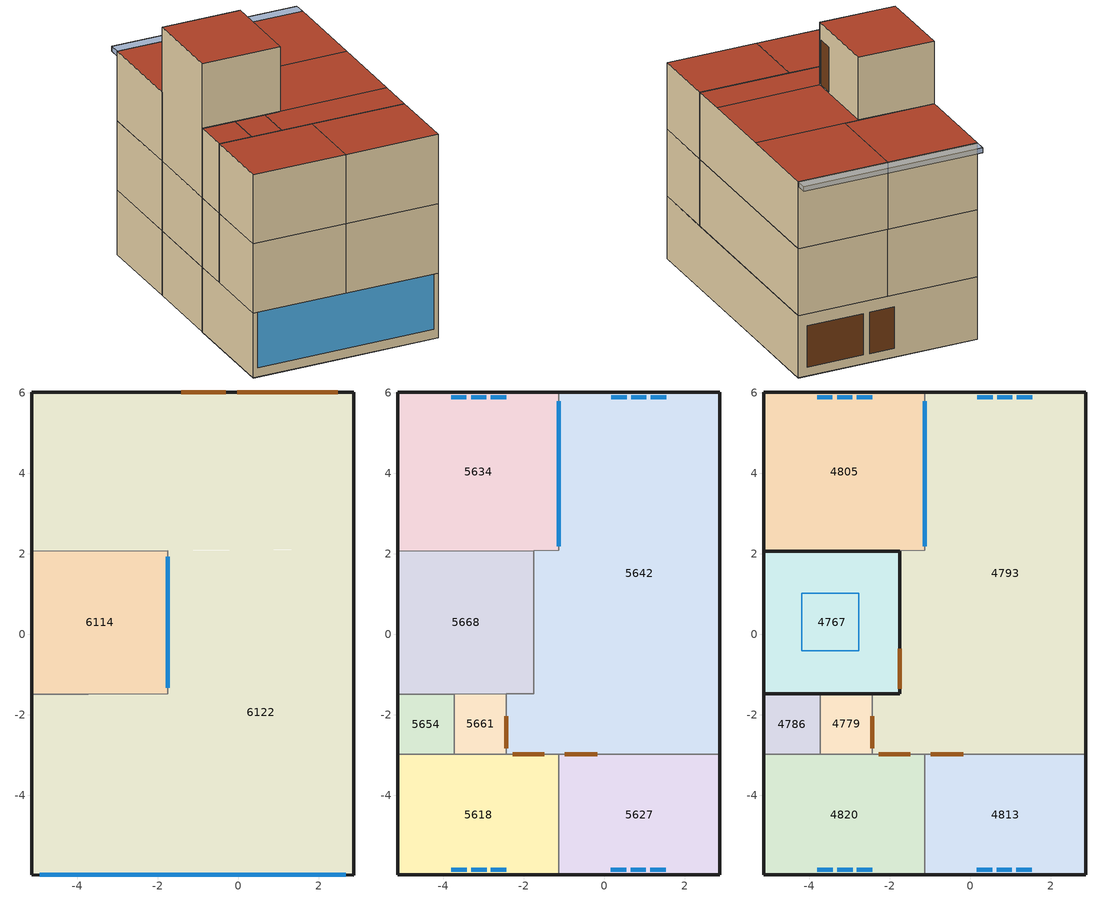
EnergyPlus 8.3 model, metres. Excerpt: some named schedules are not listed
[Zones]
6122
 floor ground (49): -1.75,-5.98 -5.13,-5.98 -5.13,-1.51 -1.75,-1.48 z0; 2.87,-5.98 -1.75,-5.98 -1.75,2.07 2.87,2.1 z0; 2.87,2.1 -5.13,2.05 -5.13,6.02 2.87,6.02 z0
 wall outside (3): 2.87,-5.98 2.87,6.02 / -5.13,6.02 -5.13,2.05 / -5.13,-1.5 -5.13,-5.98 z0:2.8
 wall outside (25): 2.87,6.02 -5.13,6.02 / -5.13,-5.98 2.87,-5.98 z0:2.8
 wall to 6114 (30): -5.13,2.05 -1.75,2.07 -1.75,-1.48 -3.73,-1.5 -5.13,-1.5 z0:2.8
 window inside (1003): -1.75,1.93 -1.75,-1.33 z0.41:2.8
 window (1003): -4.93,-5.98 2.67,-5.98 z0.41:2.8
 door (9): 2.48,6.02 -0.03,6.02 / -0.31,6.02 -1.42,6.02 z0.4:2.25
6114
 floor ground (49): -1.75,-1.48 -3.73,-1.5 -5.13,-1.5 -5.13,2.05 -1.75,2.07 z0
 wall outside (3): -5.13,2.05 -5.13,-1.5 z0:2.8
5668
 floor to 6114 (13): -1.75,-1.48 -3.73,-1.5 -5.13,-1.5 -5.13,2.05 -1.75,2.07 z2.8
 wall outside (3): -5.13,2.05 -5.13,-1.5 z2.8:5.8
 wall to 5634 (12): -1.75,2.07 -5.13,2.05 z2.8:5.8
 wall to 5642 (6): -2.43,-1.48 -1.75,-1.48 -1.75,2.07 z2.8:5.8
 wall to 5654 (46): -5.13,-1.5 -3.73,-1.5 z2.8:5.8
 wall to 5661 (12): -3.73,-1.5 -2.43,-1.48 z2.8:5.8
5661
 floor to 6122 (47): -2.43,-2.98 -3.73,-2.98 -3.73,-1.5 -2.43,-1.48 z2.8
 wall to 5618 (46): -3.73,-2.98 -2.43,-2.98 z2.8:5.8
 wall to 5642 (18): -2.43,-2.98 -2.43,-1.48 z2.8:5.8
 wall to 5654 (20): -3.73,-1.5 -3.73,-2.98 z2.8:5.8
 door inside (8): -2.43,-2.83 -2.43,-2.04 z3.2:5.07
5654
 floor to 6122 (47): -3.73,-2.98 -5.13,-2.98 -5.13,-1.5 -3.73,-1.5 z2.8
 wall outside (23): -5.13,-1.5 -5.13,-2.98 z2.8:5.8
 wall to 5618 (46): -5.13,-2.98 -3.73,-2.98 z2.8:5.8
5642
 floor to 6122 (43): -1.75,-2.98 -2.43,-2.98 -2.43,-1.48 -1.75,-1.48 z2.8; -1.13,-2.98 -1.75,-2.98 -1.75,2.07 -1.13,2.08 z2.8; 2.87,-2.98 -1.13,-2.98 -1.13,6.02 2.87,6.02 z2.8
 wall outside (3): 2.87,-2.98 2.87,6.02 z2.8:5.8
 wall outside (25): 2.87,6.02 -1.13,6.02 z2.8:5.8
 wall to 5618 (30): -2.43,-2.98 -1.13,-2.98 z2.8:5.8
 wall to 5627 (30): -1.13,-2.98 2.87,-2.98 z2.8:5.8
 wall to 5634 (27): -1.13,6.02 -1.13,2.08 z2.8:5.8
 wall to 5634 (33): -1.13,2.08 -1.75,2.07 z2.8:5.8
 window inside (1003): -1.13,5.78 -1.13,2.19 z3.1:5.8
 window (1002): 1.54,5.89 1.16,5.89 / 1.05,5.89 0.67,5.89 / 0.56,5.89 0.17,5.89 z3.84:5.27
 door inside (32): -2.28,-2.98 -1.49,-2.98 z3.09:5.02
 door inside (8): -0.99,-2.98 -0.18,-2.98 z3.09:5.04
5634
 floor to 6122 (43): -1.13,2.08 -5.13,2.05 -5.13,6.02 -1.13,6.02 z2.8
 wall outside (37): -1.13,6.02 -5.13,6.02 z2.8:5.8
 wall outside (23): -5.13,6.02 -5.13,2.05 z2.8:5.8
 window (1004): -3.42,5.89 -3.8,5.89 / -2.93,5.89 -3.31,5.89 / -2.44,5.89 -2.82,5.89 z3.84:5.28
5627
 floor to 6122 (43): 2.87,-5.98 -1.13,-5.98 -1.13,-2.98 2.87,-2.98 z2.8
 wall outside (3): 2.87,-5.98 2.87,-2.98 z2.8:5.8
 wall outside (25): -1.13,-5.98 2.87,-5.98 z2.8:5.8
 wall to 5618 (30): -1.13,-2.98 -1.13,-5.98 z2.8:5.8
 window (1005): 1.15,-5.85 1.53,-5.85 / 0.66,-5.85 1.04,-5.85 / 0.17,-5.85 0.55,-5.85 z3.83:5.26
5618
 floor to 6122 (43): -1.13,-5.98 -5.13,-5.98 -5.13,-2.98 -1.13,-2.98 z2.8
 wall outside (3): -5.13,-2.98 -5.13,-5.98 z2.8:5.8
 wall outside (25): -5.13,-5.98 -1.13,-5.98 z2.8:5.8
 window (1006): -3.8,-5.85 -3.42,-5.85 / -3.31,-5.85 -2.93,-5.85 / -2.82,-5.85 -2.44,-5.85 z3.83:5.26
4767
 floor to 5668 (13): -1.75,-1.48 -3.73,-1.5 -5.13,-1.5 -5.13,2.05 -1.75,2.07 z5.8
 wall outside (3): -5.13,-1.48 -1.75,-1.48 -1.75,2.05 -5.13,2.05 z8.8:11.6; -5.13,-1.48 -5.13,-1.5 z5.8:8.8; -5.13,2.05 -5.13,-1.48 z5.8:11.6
 wall to 4793 (6): -2.43,-1.48 -1.75,-1.48 -1.75,2.07 z5.8:8.8
 wall to 4805 (12): -1.75,2.07 -5.13,2.05 z5.8:8.8
 wall to 4786 (11): -5.13,-1.5 -3.73,-1.5 z5.8:8.8
 wall to 4779 (11): -3.73,-1.5 -2.43,-1.48 z5.8:8.8
 door inside (7): -1.75,-1.36 -1.75,-0.36 z6.05:8.03
 door (9): -1.75,-1.36 -1.75,-0.66 z8.85:10.85
 roof outside (1): -5.13,-1.48 -1.75,-1.48 -1.75,2.05 -5.13,2.05 z11.6; -5.13,2.05 -1.75,2.05 -1.75,2.07 z8.8; -5.13,-1.5 -3.73,-1.5 -1.75,-1.48 -5.13,-1.48 z8.8
 skylight (1001): -4.19,-0.41 -2.77,-0.41 -2.77,1.01 -4.19,1.01 z11.47
4793
 floor to 5642 (35): -1.75,-2.98 -2.43,-2.98 -2.43,-1.48 -1.75,-1.48 z5.8; -1.13,-2.98 -1.75,-2.98 -1.75,2.07 -1.13,2.08 z5.8; 2.87,-2.98 -1.13,-2.98 -1.13,6.02 2.87,6.02 z5.8
 wall outside (25): 2.87,6.02 -1.13,6.02 z5.8:8.8
 wall outside (3): 2.87,-2.98 2.87,6.02 z5.8:8.8
 wall to 4779 (17): -2.43,-1.48 -2.43,-2.98 z5.8:8.8
 wall to 4805 (27): -1.13,6.02 -1.13,2.08 z5.8:8.8
 wall to 4813 (29): -1.13,-2.98 2.87,-2.98 z5.8:8.8
 wall to 4820 (29): -2.43,-2.98 -1.13,-2.98 z5.8:8.8
 wall to 4805 (33): -1.13,2.08 -1.75,2.07 z5.8:8.8
 window (1002): 1.54,5.89 1.16,5.89 / 1.05,5.89 0.67,5.89 / 0.56,5.89 0.17,5.89 z6.83:8.27
 window inside (1003): -1.13,5.79 -1.13,2.19 z6.06:8.56
 door inside (8): -2.43,-2.04 -2.43,-2.83 z6.2:8.07
 door inside (7): -0.99,-2.98 -0.18,-2.98 z6.05:8.04
 door inside (31): -2.28,-2.98 -1.49,-2.98 z6.05:8.02
 roof outside (1): -1.13,2.08 2.87,2.1 2.87,6.02 -1.13,6.02 z8.8; -1.75,-1.48 2.87,-1.42 2.87,2.1 -1.75,2.07 z8.8; -2.43,-2.98 2.87,-2.98 2.87,-1.42 -2.43,-1.48 z8.8
4805
 floor to 5634 (39): -1.13,2.08 -5.13,2.05 -5.13,6.02 -1.13,6.02 z5.8
 wall outside (23): -5.13,6.02 -5.13,2.05 z5.8:8.8
 wall outside (37): -1.13,6.02 -5.13,6.02 z5.8:8.8
 window (1004): -3.42,5.89 -3.8,5.89 / -2.93,5.89 -3.31,5.89 / -2.44,5.89 -2.82,5.89 z6.84:8.28
 roof outside (1): -5.13,2.05 -1.13,2.08 -1.13,6.02 -5.13,6.02 z8.8
4786
 floor to 5654 (21): -3.73,-2.98 -5.13,-2.98 -5.13,-1.5 -3.73,-1.5 z5.8
 wall outside (23): -5.13,-1.5 -5.13,-2.98 z5.8:8.8
 wall to 4779 (20): -3.73,-2.98 -3.73,-1.5 z5.8:8.8
 wall to 4820 (18): -5.13,-2.98 -3.73,-2.98 z5.8:8.8
 roof outside (15): -5.13,-2.98 -3.73,-2.98 -3.73,-1.5 -5.13,-1.5 z8.8
4779
 floor to 5661 (21): -2.43,-2.98 -3.73,-2.98 -3.73,-1.5 -2.43,-1.48 z5.8
 wall to 4820 (18): -3.73,-2.98 -2.43,-2.98 z5.8:8.8
 roof outside (15): -3.73,-2.98 -2.43,-2.98 -2.43,-1.48 -3.73,-1.5 z8.8
4820
 floor to 5618 (41): -1.13,-5.98 -5.13,-5.98 -5.13,-2.98 -1.13,-2.98 z5.8
 wall outside (3): -5.13,-2.98 -5.13,-5.98 z5.8:8.8
 wall outside (25): -5.13,-5.98 -1.13,-5.98 z5.8:8.8
 wall to 4813 (30): -1.13,-5.98 -1.13,-2.98 z5.8:8.8
 window (1006): -3.8,-5.85 -3.42,-5.85 / -3.31,-5.85 -2.93,-5.85 / -2.82,-5.85 -2.44,-5.85 z6.83:8.26
 roof outside (1): -5.13,-5.98 -1.13,-5.98 -1.13,-2.98 -5.13,-2.98 z8.8
4813
 floor to 5627 (41): 2.87,-5.98 -1.13,-5.98 -1.13,-2.98 2.87,-2.98 z5.8
 wall outside (3): 2.87,-5.98 2.87,-2.98 z5.8:8.8
 wall outside (25): -1.13,-5.98 2.87,-5.98 z5.8:8.8
 window (1005): 1.15,-5.85 1.53,-5.85 / 0.66,-5.85 1.04,-5.85 / 0.17,-5.85 0.55,-5.85 z6.83:8.26
 roof outside (1): -1.13,-5.98 2.87,-5.98 2.87,-2.98 -1.13,-2.98 z8.8
shading: -5.13,6.02 2.87,6.02 / 2.87,6.02 2.87,6.52 / 2.87,6.52 -5.13,6.52 / -5.13,6.52 -5.13,6.02 z8.59:8.8; -5.13,6.02 2.87,6.02 2.87,6.52 -5.13,6.52 z8.8; 2.87,6.02 -5.13,6.02 -5.13,6.52 2.87,6.52 z8.59
[Site:Location]
casestudy-thesis: 36.32, 50.01, 3.5, 1365
[Site:GroundTemperature:BuildingSurface]
17.87, 17.61, 17.63, 19.22, 19.59, 19.69, 21.29, 21.59, 21.59, 21.52, 19.88, 19.51
[Site:GroundTemperature:Deep]
14, 14, 14, 14, 14, 14, 14, 14, 14, 14, 14, 14
[Site:GroundTemperature:Shallow]
14, 14, 14, 14, 14, 14, 14, 14, 14, 14, 14, 14
[Site:GroundTemperature:FCfactorMethod]
4.02, 3, 4.81, 7.64, 15.05, 20.77, 24.63, 25.81, 23.81, 19.37, 13.43, 7.92
[Site:GroundReflectance]
0.2, 0.2, 0.2, 0.2, 0.2, 0.2, 0.2, 0.2, 0.2, 0.2, 0.2, 0.2
[Site:GroundReflectance:SnowModifier]
2, 2
[SizingPeriod:DesignDay]
Summer Design Day in casestudy-thesis Jul: 7, 15, SummerDesignDay, 36.7, 15.9, , , WetBulb, 17.2, , , , , 85966.1, 0, 0, No, No, No, , , , , , 0.98
Winter Design Day in casestudy-thesis: 1, 15, WinterDesignDay, -11, 0, , , WetBulb, -11, , , , , 85966.1, 10.3, 0, No, No, No, , , , , , 0
[Building]
Building: 0, Suburbs, .04, .4, FullInteriorAndExterior, 25, 6
[Material:NoMass]
1_RVAL_3; 15_RVAL_3; 21_RVAL_4; 35_RVAL_4; 39_RVAL_4; 41_RVAL_4; 47_RVAL_4: Rough, .05384, 0.9, 0.7, 0.7
1_RVAL_5; 3_RVAL_3; 6_RVAL_2; 6_RVAL_4; 11_RVAL_4; 12_RVAL_2; 25_RVAL_4; 29_RVAL_2; 29_RVAL_4; 30_RVAL_2; 30_RVAL_4; 33_RVAL_2; 35_RVAL_2; 39_RVAL_2; 41_RVAL_2; 46_RVAL_4; 47_RVAL_2: Rough, .0428, 0.9, 0.7, 0.7
[Construction]
1: 1_1_10003, 1_2_5134, 1_RVAL_3, 1_4_5128, 1_RVAL_5, 1_6_66
3: 3_1_5134, 3_2_5128, 3_RVAL_3, 1_6_66
6: 1_6_66, 6_RVAL_2, 3_2_5128, 6_RVAL_4, 1_6_66
7; 8; 31; 32: 7_1_108
9: 9_1_10008
11: 11_1_5169, 3_1_5134, 3_2_5128, 11_RVAL_4, 1_6_66
12: 1_6_66, 12_RVAL_2, 3_2_5128, 3_1_5134, 11_1_5169
13: 13_1_7
15: 1_1_10003, 1_2_5134, 15_RVAL_3, 1_4_5128, 3_1_5134, 11_1_5169
17; 43: 17_1_5, 17_2_103, 17_3_11, 17_4_66
18: 17_4_66, 17_3_11, 17_2_103, 17_1_5
20: 11_1_5169, 3_1_5134, 19_3_5128, 3_1_5134, 11_1_5169
21: 11_1_5169, 3_1_5134, 1_4_5128, 21_RVAL_4, 21_5_5134, 1_1_10003, 3_1_5134, 11_1_5169
23: 3_1_5134, 3_2_5128, 3_1_5134, 11_1_5169
25: 25_1_56, 3_1_5134, 3_2_5128, 25_RVAL_4, 1_6_66
27: 27_1_10005
29: 1_6_66, 29_RVAL_2, 19_3_5128, 29_RVAL_4, 1_6_66
30: 1_6_66, 30_RVAL_2, 19_3_5128, 30_RVAL_4, 1_6_66
33: 1_6_66, 33_RVAL_2, 3_2_5128, 3_1_5134, 11_1_5169
35: 1_6_66, 35_RVAL_2, 1_4_5128, 35_RVAL_4, 3_1_5134, 11_1_5169, 35_7_88
37: 25_1_56, 3_1_5134, 3_2_5128, 3_1_5134, 11_1_5169
39: 1_6_66, 39_RVAL_2, 1_4_5128, 39_RVAL_4, 21_5_5134, 1_1_10003, 3_1_5134, 11_1_5169
41: 1_6_66, 41_RVAL_2, 1_4_5128, 41_RVAL_4, 3_1_5134, 41_6_197
46: 11_1_5169, 3_1_5134, 3_2_5128, 46_RVAL_4, 1_6_66
47: 1_6_66, 47_RVAL_2, 1_4_5128, 47_RVAL_4, 21_5_5134, 1_1_10003, 3_1_5134, 11_1_5169
49: 49_1_37, 49_2_9, 49_3_29, 49_4_34
1001: 3
1002; 1004; 1005; 1006: 2
2002: 2, 20034
1003: 100
2004: 2, 20026
2005; 2006: 2, 20031
[WindowMaterial:Glazing]
2: SpectralAverage, , .003, .837, .075, .075, .898, .081, .081, 0, .84, .84, .9, 1
3: SpectralAverage, , .006, .775, .071, .071, .881, .08, .08, 0, .84, .84, .9, 1
100: SpectralAverage, , .003, .99, .005, .005, .99, .005, .005, .99, .005, .005, 5, 1
[WindowMaterial:Shade]
20026: 0.7, 0.25, 0.7, 0.25, .9, 0, .003, .1, .05, 1, 1, 0, 0, 0
20031: 0.45, 0.15, 0.45, 0.15, .9, 0, .003, .1, .05, 1, 1, 0, 0, 0
20034: 0.05, 0.1, 0.05, 0.1, .9, 0, .003, .1, .05, 1, 1, 0, 0, 0
[Material]
1_1_10003: Rough, .004, .23, 1100, 1000, .9, .7, .7
1_2_5134: Rough, .025, 0.72, 1860, 840, 0.9, 0.6, 0.6
1_4_5128: Rough, .11, 0.85, 1500, 840, 0.9, 0.6, 0.6
1_6_66: Rough, .01, 0.4, 1000, 1000, 0.9, 0.5, 0.5
3_1_5134: Rough, .02, 0.72, 1860, 840, 0.9, 0.6, 0.6
3_2_5128: Rough, .15, 0.85, 1500, 840, 0.9, 0.6, 0.6
7_1_108: Rough, .035, 0.19, 700, 2390, 0.9, 0.5, 0.5
9_1_10008: Rough, .2, 72, 7900, 530, .9, .6, .6
11_1_5169: Rough, .02, 0.8, 1700, 850, 0.9, 0.6, 0.6
13_1_7: Rough, .1, 1.4, 2100, 840, 0.9, 0.6, 0.6
17_1_5: Rough, .1, 0.84, 1700, 800, 0.9, 0.7, 0.7
17_2_103: Rough, .0792, 0.034, 35, 1400, 0.9, 0.6, 0.6
17_3_11: Rough, .1, 0.51, 1400, 1000, 0.9, 0.6, 0.6
17_4_66: Rough, .013, 0.4, 1000, 1000, 0.9, 0.5, 0.5
19_3_5128: Rough, .1, 0.85, 1500, 840, 0.9, 0.6, 0.6
21_5_5134: Rough, .01, 0.72, 1860, 840, 0.9, 0.6, 0.6
25_1_56: Rough, .02, 2.77, 2600, 802, 0.9, 0.58, 0.58
27_1_10005: Rough, .01, .0271, 1.3, 1005, .9, .7, .7
35_7_88: Rough, .002, 0.06, 186.3, 1360, 0.9, 0.6, 0.6
41_6_197: Rough, .002, 0.06, 200, 1300, 0.9, 0.6, 0.6
49_1_37: Rough, .1, 0.04, 10, 1400, 0.9, 0.6, 0.6
49_2_9: Rough, .1, 1.13, 2000, 1000, 0.9, 0.6, 0.6
49_3_29: Rough, .07, 0.41, 1200, 840, 0.9, 0.73, 0.73
49_4_34: Rough, .03, 0.14, 650, 1200, 0.9, 0.78, 0.78
[WindowProperty:ShadingControl]
1002: InteriorShade, 2002, AlwaysOn, , , No, No, , FixedSlatAngle, , 0
1004: InteriorShade, 2004, OnIfScheduleAllows, window-kitchen, , Yes, No, , FixedSlatAngle, , 0
1005: InteriorShade, 2005, OnIfScheduleAllows, window-kitchen, , Yes, No, , FixedSlatAngle, , 0
1006: InteriorShade, 2006, AlwaysOn, , , No, No, , FixedSlatAngle, , 0
[WindowProperty:FrameAndDivider]
1: 0.04, 0, 0, 9.5, 1, 0.5, 0.5, 0.9, , 0.02, 1, 1, 0, 0, 9.5, 1, 0.5, 0.5, 0.9, 0.5, 0, 0.5, 0, 0.5
[Zone]
4767: 0, 0, 0, 0, 1, 1, , 69.4365, 12.0135, TARP
4779; 5661: 0, 0, 0, 0, 1, 1, , 5.8273, 1.9424, TARP
4786; 5654: 0, 0, 0, 0, 1, 1, , 6.251, 2.0837, TARP
4793; 5642: 0, 0, 0, 0, 1, 1, , 120.4818, 40.1606, TARP
4805; 5634: 0, 0, 0, 0, 1, 1, , 47.3994, 15.7998, TARP
4813; 4820; 5618; 5627: 0, 0, 0, 0, 1, 1, , 36, 12, TARP
5668: 0, 0, 0, 0, 1, 1, , 36.0405, 12.0135, TARP
6114: 0, 0, 0, 0, 1, 1, , 33.6337, 12.012, TARP
6122: 0, 0, 0, 0, 1, 1, , 235.1663, 83.988, TARP
[PEOPLE]
People 4767: 4767, Off 24/7, People, 0, , , .3, AutoCalculate, Activity Schedule 4767, 3.82e-08, No, ZoneAveraged, , Work efficiency, ClothingInsulationSchedule, , Clothing Schedule 4767, AirVelocitySchedule
People 4779: 4779, Off 24/7, People, 0, , , .3, AutoCalculate, Activity Schedule 4779, 3.82e-08, No, ZoneAveraged, , Work efficiency, ClothingInsulationSchedule, , Clothing Schedule 4779, AirVelocitySchedule
People 4786: 4786, Off 24/7, People, 0, , , .3, AutoCalculate, Activity Schedule 4786, 3.82e-08, No, ZoneAveraged, , Work efficiency, ClothingInsulationSchedule, , Clothing Schedule 4786, AirVelocitySchedule
People 4793: 4793, livingroom, People, 7.99196, , , .3, AutoCalculate, Activity Schedule 4793, 3.82e-08, No, ZoneAveraged, , Work efficiency, ClothingInsulationSchedule, , Clothing Schedule 4793, AirVelocitySchedule
People 4805: 4805, kitchen, People, 3.99988, , , .3, AutoCalculate, Activity Schedule 4805, 3.82e-08, No, ZoneAveraged, , Work efficiency, ClothingInsulationSchedule, , Clothing Schedule 4805, AirVelocitySchedule
People 4813: 4813, bedroom, People, 3.996, , , .3, AutoCalculate, Activity Schedule 4813, 3.82e-08, No, ZoneAveraged, , Work efficiency, ClothingInsulationSchedule, , Clothing Schedule 4813, AirVelocitySchedule
People 4820: 4820, bedroom, People, 3.996, , , .3, AutoCalculate, Activity Schedule 4820, 3.82e-08, No, ZoneAveraged, , Work efficiency, ClothingInsulationSchedule, , Clothing Schedule 4820, AirVelocitySchedule
People 5618: 5618, bedroom, People, 3.996, , , .3, AutoCalculate, Activity Schedule 5618, 3.82e-08, No, ZoneAveraged, , Work efficiency, ClothingInsulationSchedule, , Clothing Schedule 5618, AirVelocitySchedule
People 5627: 5627, bedroom, People, 3.996, , , .3, AutoCalculate, Activity Schedule 5627, 3.82e-08, No, ZoneAveraged, , Work efficiency, ClothingInsulationSchedule, , Clothing Schedule 5627, AirVelocitySchedule
People 5634: 5634, kitchen, People, 3.99988, , , .3, AutoCalculate, Activity Schedule 5634, 3.82e-08, No, ZoneAveraged, , Work efficiency, ClothingInsulationSchedule, , Clothing Schedule 5634, AirVelocitySchedule
People 5642: 5642, livingroom, People, 7.99196, , , .3, AutoCalculate, Activity Schedule 5642, 3.82e-08, No, ZoneAveraged, , Work efficiency, ClothingInsulationSchedule, , Clothing Schedule 5642, AirVelocitySchedule
People 5654: 5654, Off 24/7, People, 0, , , .3, AutoCalculate, Activity Schedule 5654, 3.82e-08, No, ZoneAveraged, , Work efficiency, ClothingInsulationSchedule, , Clothing Schedule 5654, AirVelocitySchedule
People 5661: 5661, Off 24/7, People, 0, , , .3, AutoCalculate, Activity Schedule 5661, 3.82e-08, No, ZoneAveraged, , Work efficiency, ClothingInsulationSchedule, , Clothing Schedule 5661, AirVelocitySchedule
People 5668: 5668, Off 24/7, People, 0, , , .3, AutoCalculate, Activity Schedule 5668, 3.82e-08, No, ZoneAveraged, , Work efficiency, ClothingInsulationSchedule, , Clothing Schedule 5668, AirVelocitySchedule
People 6114: 6114, bathroom, People, 5.77417, , , .3, AutoCalculate, Activity Schedule 6114, 3.82e-08, No, ZoneAveraged, , Work efficiency, ClothingInsulationSchedule, , Clothing Schedule 6114, AirVelocitySchedule
People 6122: 6122, bathroom, People, 40.373, , , .3, AutoCalculate, Activity Schedule 6122, 3.82e-08, No, ZoneAveraged, , Work efficiency, ClothingInsulationSchedule, , Clothing Schedule 6122, AirVelocitySchedule
[ZoneInfiltration:DesignFlowRate]
4767 Infiltration: 4767, On 24/7, Flow/zone, .005786, , , , 1, 0, 0, 0
4779 Infiltration: 4779, On 24/7, Flow/zone, .000486, , , , 1, 0, 0, 0
4786 Infiltration: 4786, On 24/7, Flow/zone, .000347, , , , 1, 0, 0, 0
4793 Infiltration: 4793, On 24/7, Flow/zone, .01004, , , , 1, 0, 0, 0
4805 Infiltration: 4805, On 24/7, Flow/zone, .00395, , , , 1, 0, 0, 0
4813 Infiltration: 4813, On 24/7, Flow/zone, .002, , , , 1, 0, 0, 0
4820 Infiltration: 4820, On 24/7, Flow/zone, .003, , , , 1, 0, 0, 0
5618 Infiltration: 5618, On 24/7, Flow/zone, .003, , , , 1, 0, 0, 0
5627 Infiltration: 5627, On 24/7, Flow/zone, .003, , , , 1, 0, 0, 0
5634 Infiltration: 5634, On 24/7, Flow/zone, .00395, , , , 1, 0, 0, 0
5642 Infiltration: 5642, On 24/7, Flow/zone, .01004, , , , 1, 0, 0, 0
5654 Infiltration: 5654, On 24/7, Flow/zone, .000347, , , , 1, 0, 0, 0
5661 Infiltration: 5661, On 24/7, Flow/zone, .000486, , , , 1, 0, 0, 0
5668 Infiltration: 5668, On 24/7, Flow/zone, .003003, , , , 1, 0, 0, 0
6114 Infiltration: 6114, On 24/7, Flow/zone, .001869, , , , 1, 0, 0, 0
6122 Infiltration: 6122, On 24/7, Flow/zone, .013065, , , , 1, 0, 0, 0
[Lights]
4779 General lighting: 4779, lighting- toilet, LightingLevel, 60.0726, , , 0, .72, .18, 1, ELECTRIC EQUIPMENT#4779#GeneralLights
4786 General lighting: 4786, Copy of bathroom, LightingLevel, 60.1068, , , 0, .72, .18, 1, ELECTRIC EQUIPMENT#4786#GeneralLights
4793 General lighting: 4793, lighting-kitchen, LightingLevel, 143.9998, , , 0, .37, .18, 1, ELECTRIC EQUIPMENT#4793#GeneralLights
4805 General lighting: 4805, lighting-kitchen1, LightingLevel, 59.9982, , , 0, .42, .18, 1, ELECTRIC EQUIPMENT#4805#GeneralLights
4813 General lighting: 4813, lighting-bedroom, LightingLevel, 39.9996, , , 0, .42, .18, 1, ELECTRIC EQUIPMENT#4813#GeneralLights
4820 General lighting: 4820, lighting-bedroom, LightingLevel, 55, , , 0, .42, .18, 1, ELECTRIC EQUIPMENT#4820#GeneralLights
5618 General lighting: 5618, lighting-bedroom, LightingLevel, 55, , , 0, .42, .18, 1, ELECTRIC EQUIPMENT#5618#GeneralLights
5627 General lighting: 5627, lighting-bedroom, LightingLevel, 39.9996, , , 0, .42, .18, 1, ELECTRIC EQUIPMENT#5627#GeneralLights
5634 General lighting: 5634, lighting-kitchen1, LightingLevel, 59.9982, , , 0, .42, .18, 1, ELECTRIC EQUIPMENT#5634#GeneralLights
5642 General lighting: 5642, lighting-kitchen, LightingLevel, 143.9998, , , 0, .37, .18, 1, ELECTRIC EQUIPMENT#5642#GeneralLights
5654 General lighting: 5654, Copy of bathroom, LightingLevel, 60.1068, , , 0, .72, .18, 1, ELECTRIC EQUIPMENT#5654#GeneralLights
5661 General lighting: 5661, lighting- toilet, LightingLevel, 60.0726, , , 0, .72, .18, 1, ELECTRIC EQUIPMENT#5661#GeneralLights
6114 General lighting: 6114, Copy of bathroom, LightingLevel, 346.5006, , , 0, .72, .18, 1, ELECTRIC EQUIPMENT#6114#GeneralLights
6122 General lighting: 6122, Copy of bathroom, LightingLevel, 2422.73, , , 0, .72, .18, 1, ELECTRIC EQUIPMENT#6122#GeneralLights
[ElectricEquipment]
4793 Computing gain 1: 4793, jaroo, EquipmentLevel, 959.8383, , , 0, .2, 0, ELECTRIC EQUIPMENT#4793#05
4793 Equipment 2: 4793, television, EquipmentLevel, 224.9797, , , 0, .2, 0, ELECTRIC EQUIPMENT#4793#05
4805 Computing gain 1: 4805, yakhchal, EquipmentLevel, 159.894, , , 0, .2, 0, ELECTRIC EQUIPMENT#4805#05
4805 Equipment 3: 4805, washingmechin, EquipmentLevel, 289.9263, , , 0, .2, 0, ELECTRIC EQUIPMENT#4805#05
4813 Computing gain 1: 4813, jaroo, EquipmentLevel, 960, , , 0, .2, 0, ELECTRIC EQUIPMENT#4813#05
4820 Computing gain 1: 4820, jaroo, EquipmentLevel, 960, , , 0, .2, 0, ELECTRIC EQUIPMENT#4820#05
4820 Equipment 2: 4820, otu/seshoar, EquipmentLevel, 2300, , , 0, .2, 0, ELECTRIC EQUIPMENT#4820#05
5618 Computing gain 1: 5618, jaroo, EquipmentLevel, 960, , , 0, .2, 0, ELECTRIC EQUIPMENT#5618#05
5618 Equipment 2: 5618, otu/seshoar, EquipmentLevel, 2300, , , 0, .2, 0, ELECTRIC EQUIPMENT#5618#05
5627 Computing gain 1: 5627, jaroo, EquipmentLevel, 960, , , 0, .2, 0, ELECTRIC EQUIPMENT#5627#05
5634 Computing gain 1: 5634, yakhchal, EquipmentLevel, 159.894, , , 0, .2, 0, ELECTRIC EQUIPMENT#5634#05
5634 Equipment 3: 5634, washingmechin, EquipmentLevel, 289.9263, , , 0, .2, 0, ELECTRIC EQUIPMENT#5634#05
5642 Computing gain 1: 5642, jaroo, EquipmentLevel, 959.8383, , , 0, .2, 0, ELECTRIC EQUIPMENT#5642#05
5642 Equipment 2: 5642, television, EquipmentLevel, 224.9797, , , 0, .2, 0, ELECTRIC EQUIPMENT#5642#05
[ZoneVentilation:DesignFlowRate]
4793 Nat Vent: 4793, vent-living, Flow/zone, .239759, , , , NATURAL, 0, 1, 1, 0, 0, 0, 22, , 36, , -100, , 14, , 28, , 40
4805 Nat Vent: 4805, Copy of Copy of window-kitchen, Flow/zone, .119996, , , , NATURAL, 0, 1, 1, 0, 0, 0, 22, , 36, , -100, , 14, , 28, , 40
4813 Nat Vent: 4813, vent-bedroom, Flow/zone, .11988, , , , NATURAL, 0, 1, 1, 0, 0, 0, 22, , 36, , -100, , 14, , 28, , 40
4820 Nat Vent: 4820, vent-bedroom, Flow/zone, .11988, , , , NATURAL, 0, 1, 1, 0, 0, 0, 22, , 36, , -100, , 14, , 28, , 40
5618 Nat Vent: 5618, vent-bedroom, Flow/zone, .11988, , , , NATURAL, 0, 1, 1, 0, 0, 0, 22, , 36, , -100, , 14, , 28, , 40
5627 Nat Vent: 5627, vent-bedroom, Flow/zone, .11988, , , , NATURAL, 0, 1, 1, 0, 0, 0, 22, , 36, , -100, , 14, , 28, , 40
5634 Nat Vent: 5634, Copy of Copy of window-kitchen, Flow/zone, .119996, , , , NATURAL, 0, 1, 1, 0, 0, 0, 22, , 36, , -100, , 14, , 28, , 40
5642 Nat Vent: 5642, vent-living, Flow/zone, .239759, , , , NATURAL, 0, 1, 1, 0, 0, 0, 22, , 36, , -100, , 14, , 28, , 40
[GasEquipment]
4805 Miscellaneous gain 2: 4805, oven, EquipmentLevel, 1399.86, , , 0, .2, 0, 0, GAS EQUIPMENT#4805#04
5634 Miscellaneous gain 2: 5634, oven, EquipmentLevel, 1399.86, , , 0, .2, 0, 0, GAS EQUIPMENT#5634#04
[WaterUse:Equipment]
DHW 4805: DHW 4805, 1.05332e-05, dhw, DHW Supply Temperature 4805, DHW Supply Temperature 4805, DHW Mains Temperature 4805, 4805
DHW 5634: DHW 5634, 1.05332e-05, dhw, DHW Supply Temperature 5634, DHW Supply Temperature 5634, DHW Mains Temperature 5634, 5634
[Sizing:Zone]
4793: SupplyAirTemperature, 12, 0, SupplyAirTemperature, 35, 0, 0.0077, 0.0156, 4793, 1.25, 1.15, DesignDay, , , , 0, DesignDay, , , , , 4793
4813: SupplyAirTemperature, 12, 0, SupplyAirTemperature, 35, 0, 0.0077, 0.0156, 4813, 1.25, 1.15, DesignDay, , , , 0, DesignDay, , , , , 4813
4820: SupplyAirTemperature, 12, 0, SupplyAirTemperature, 35, 0, 0.0077, 0.0156, 4820, 1.25, 1.15, DesignDay, , , , 0, DesignDay, , , , , 4820
5618: SupplyAirTemperature, 12, 0, SupplyAirTemperature, 35, 0, 0.0077, 0.0156, 5618, 1.25, 1.15, DesignDay, , , , 0, DesignDay, , , , , 5618
5627: SupplyAirTemperature, 12, 0, SupplyAirTemperature, 35, 0, 0.0077, .0156, 5627, 1.25, 1.15, DesignDay, , , , 0, DesignDay, , , , , 5627
5642: SupplyAirTemperature, 12, 0, SupplyAirTemperature, 35, 0, 0.0077, 0.0156, 5642, 1.25, 1.15, DesignDay, , , , 0, DesignDay, , , , , 5642
[DesignSpecification:ZoneAirDistribution]
4793; 4813; 4820; 5618; 5627; 5642: 1, 1
[DesignSpecification:OutdoorAir]
4793; 4813; 4820; 5618; 5627; 5642: Flow/Zone, , , , , On
[ZoneControl:Thermostat]
4793 Thermostat: 4793, Zone Control Type Sched, ThermostatSetpoint:DualSetpoint, Dual Setpoint - Zone 4793
4813 Thermostat: 4813, Zone Control Type Sched, ThermostatSetpoint:DualSetpoint, Dual Setpoint - Zone 4813
4820 Thermostat: 4820, Zone Control Type Sched, ThermostatSetpoint:DualSetpoint, Dual Setpoint - Zone 4820
5618 Thermostat: 5618, Zone Control Type Sched, ThermostatSetpoint:DualSetpoint, Dual Setpoint - Zone 5618
5627 Thermostat: 5627, Zone Control Type Sched, ThermostatSetpoint:DualSetpoint, Dual Setpoint - Zone 5627
5642 Thermostat: 5642, Zone Control Type Sched, ThermostatSetpoint:DualSetpoint, Dual Setpoint - Zone 5642
[ThermostatSetpoint:DualSetpoint]
Dual Setpoint - Zone 4793: 4793 Heating SP Sch, 4793 Cooling SP Sch
Dual Setpoint - Zone 4813: 4813 Heating SP Sch, 4813 Cooling SP Sch
Dual Setpoint - Zone 4820: 4820 Heating SP Sch, 4820 Cooling SP Sch
Dual Setpoint - Zone 5618: 5618 Heating SP Sch, 5618 Cooling SP Sch
Dual Setpoint - Zone 5627: 5627 Heating SP Sch, 5627 Cooling SP Sch
Dual Setpoint - Zone 5642: 5642 Heating SP Sch, 5642 Cooling SP Sch
[Zone equipment]
4793: 4793 Ideal Loads Air
4813: 4813 Ideal Loads Air
4820: 4820 Ideal Loads Air
5618: 5618 Ideal Loads Air
5627: 5627 Ideal Loads Air
5642: 5642 Ideal Loads Air
[Schedule:Compact]
On; On 24/7: Any Number, Through: 12/31, For: AllDays, Until: 24:00, 1
Work efficiency; Off 24/7: Any Number, Through: 12/31, For: AllDays, Until: 24:00, 0
AirVelocitySchedule: Any Number, Through: 12/31, For: AllDays, Until: 24:00, .137
Activity Schedule 4767; Activity Schedule 4779; Activity Schedule 4786; Activity Schedule 5654; Activity Schedule 5661; Activity Schedule 5668: Any Number, Through: 12/31, For: AllDays, Until: 24:00, 117
Clothing Schedule 4767; Clothing Schedule 4779; Clothing Schedule 4793; Clothing Schedule 4805; Clothing Schedule 4813; Clothing Schedule 4820; Clothing Schedule 5618; Clothing Schedule 5627; Clothing Schedule 5634; Clothing Schedule 5661; Clothing Schedule 5668: Any Number, Through: 3/1, For: AllDays, Until: 24:00, .94, Through: 11/30, For: AllDays, Until: 24:00, .47, Through: 12/31, For: AllDays, Until: 24:00, .94
Clothing Schedule 4786; Clothing Schedule 5654; Clothing Schedule 6114; Clothing Schedule 6122: Any Number, Through: 3/1, For: AllDays, Until: 24:00, 0, Through: 11/30, For: AllDays, Until: 24:00, 0, Through: 12/31, For: AllDays, Until: 24:00, 0
Activity Schedule 4793; Activity Schedule 5642: Any Number, Through: 12/31, For: AllDays, Until: 24:00, 111.825
Activity Schedule 4805; Activity Schedule 5634: Any Number, Through: 12/31, For: AllDays, Until: 24:00, 151.7625
DHW Supply Temperature 4805; DHW Supply Temperature 5634: Temperature, Through: 12/31, For: AllDays, Until: 24:00, 65
DHW Mains Temperature 4805; DHW Mains Temperature 5634: Temperature, Through: 12/31, For: AllDays, Until: 24:00, 20
Activity Schedule 4813; Activity Schedule 4820; Activity Schedule 5618; Activity Schedule 5627: Any Number, Through: 12/31, For: AllDays, Until: 24:00, 92.3
Clothing Schedule 5642: Any Number, Through: 3/1, For: AllDays, Until: 24:00, 1, Through: 11/30, For: AllDays, Until: 24:00, .47, Through: 12/31, For: AllDays, Until: 24:00, 1
Activity Schedule 6114; Activity Schedule 6122: Any Number, Through: 12/31, For: AllDays, Until: 24:00, 113.05
[Schedule:Week:Daily]
Summer Control Type Week Sch: Summer Control Type Day Sch, Summer Control Type Day Sch, Summer Control Type Day Sch, Summer Control Type Day Sch, Summer Control Type Day Sch, Summer Control Type Day Sch, Summer Control Type Day Sch, Summer Control Type Day Sch, Summer Control Type Day Sch, Summer Control Type Day Sch, Summer Control Type Day Sch, Summer Control Type Day Sch
Winter Control Type Week Sch: Winter Control Type Day Sch, Winter Control Type Day Sch, Winter Control Type Day Sch, Winter Control Type Day Sch, Winter Control Type Day Sch, Winter Control Type Day Sch, Winter Control Type Day Sch, Winter Control Type Day Sch, Winter Control Type Day Sch, Winter Control Type Day Sch, Winter Control Type Day Sch, Winter Control Type Day Sch
bathroom_Jan; bathroom_Feb; bathroom_Mar; bathroom_Apr; bathroom_May; bathroom_Jun; bathroom_Jul; bathroom_Aug; bathroom_Sep; bathroom_Oct; bathroom_Nov; bathroom_Dec; Copy of bathroom_Jan; Copy of bathroom_Feb; Copy of bathroom_Mar; Copy of bathroom_Apr; Copy of bathroom_May; Copy of bathroom_Jun; Copy of bathroom_Jul; Copy of bathroom_Aug; Copy of bathroom_Sep; Copy of bathroom_Oct; Copy of bathroom_Nov; Copy of bathroom_Dec: 10000, 11, 10000, 11, 10000, 10001, 11, 10000, 11, 11, 11, 11
bedroom_Jan; bedroom_Feb; bedroom_Mar; bedroom_Apr; bedroom_May; bedroom_Jun; bedroom_Jul; bedroom_Aug; bedroom_Sep; bedroom_Oct; bedroom_Nov; bedroom_Dec: 10002, 10002, 10002, 10002, 10002, 10003, 10002, 10002, 10002, 11, 10002, 10002
kitchen_Jan; kitchen_Feb; kitchen_Mar; kitchen_Apr; kitchen_May; kitchen_Jun; kitchen_Jul; kitchen_Aug; kitchen_Sep; kitchen_Oct; kitchen_Nov; kitchen_Dec: 10004, 10004, 10004, 10004, 10004, 10004, 10004, 10004, 10004, 11, 10004, 10004
livingroom_Jan; livingroom_Feb; livingroom_Mar; livingroom_Apr; livingroom_May; livingroom_Jun; livingroom_Jul; livingroom_Aug; livingroom_Sep; livingroom_Oct; livingroom_Nov; livingroom_Dec: 10005, 10005, 10005, 10005, 10005, 10006, 10005, 10005, 10005, 11, 10005, 10005
jaroo_Jan; jaroo_Feb; jaroo_Mar; jaroo_Apr; jaroo_May; jaroo_Jun; jaroo_Jul; jaroo_Aug; jaroo_Sep; jaroo_Oct; jaroo_Nov; jaroo_Dec: 11, 10009, 11, 11, 10009, 11, 11, 11, 11, 11, 11, 11
otu/seshoar_Jan; otu/seshoar_Feb; otu/seshoar_Mar; otu/seshoar_Apr; otu/seshoar_May; otu/seshoar_Jun; otu/seshoar_Jul; otu/seshoar_Aug; otu/seshoar_Sep; otu/seshoar_Oct; otu/seshoar_Nov; otu/seshoar_Dec: 11, 10010, 11, 11, 10010, 10010, 11, 11, 11, 11, 11, 11
washingmechin_Jan; washingmechin_Feb; washingmechin_Mar; washingmechin_Apr; washingmechin_May; washingmechin_Jun; washingmechin_Jul; washingmechin_Aug; washingmechin_Sep; washingmechin_Oct; washingmechin_Nov; washingmechin_Dec: 10011, 11, 11, 10011, 11, 10011, 11, 10011, 10011, 11, 10011, 10011
yakhchal_Jan; yakhchal_Feb; yakhchal_Mar; yakhchal_Oct; yakhchal_Nov; yakhchal_Dec: 10028, 10028, 10028, 10028, 10028, 10028, 10028, 10028, 10028, 11, 10028, 10028
yakhchal_Apr; yakhchal_May; yakhchal_Jun; yakhchal_Jul; yakhchal_Aug; yakhchal_Sep; window-kitchen_Jan; window-kitchen_Feb; window-kitchen_Nov; window-kitchen_Dec; vent-living_May; vent-living_Jun; vent-living_Jul; vent-living_Aug; Copy of Copy of window-kitchen_May; Copy of Copy of window-kitchen_Jun; Copy of Copy of window-kitchen_Jul; Copy of Copy of window-kitchen_Aug: 12, 12, 12, 12, 12, 12, 12, 12, 12, 11, 12, 12
television_Jan; television_Feb; television_Mar; television_Apr; television_May; television_Jun; television_Jul; television_Aug; television_Sep; television_Oct; television_Nov; television_Dec: 10013, 10013, 10013, 10013, 10013, 10014, 10013, 10013, 10013, 11, 10013, 10013
window-kitchen_Mar; window-kitchen_Apr; window-kitchen_May; window-kitchen_Jun; window-kitchen_Jul; window-kitchen_Aug; window-kitchen_Sep; window-kitchen_Oct: 10015, 10015, 10015, 10015, 10015, 10015, 10015, 10015, 10015, 11, 10015, 10015
lighting-kitchen_Jan; lighting-kitchen_Feb; lighting-kitchen_Mar; lighting-kitchen_Apr; lighting-kitchen_May; lighting-kitchen_Jun; lighting-kitchen_Jul; lighting-kitchen_Aug; lighting-kitchen_Sep; lighting-kitchen_Oct; lighting-kitchen_Nov; lighting-kitchen_Dec: 10016, 10016, 10016, 10016, 10016, 10016, 10016, 10016, 10016, 11, 10016, 10016
lighting-bedroom_Jan; lighting-bedroom_Feb; lighting-bedroom_Mar; lighting-bedroom_Apr; lighting-bedroom_May; lighting-bedroom_Jun; lighting-bedroom_Jul; lighting-bedroom_Aug; lighting-bedroom_Sep; lighting-bedroom_Oct; lighting-bedroom_Nov; lighting-bedroom_Dec: 10017, 10017, 10017, 10017, 10017, 10017, 10017, 10017, 10017, 11, 10017, 10017
lighting-kitchen1_Jan; lighting-kitchen1_Feb; lighting-kitchen1_Mar; lighting-kitchen1_Apr; lighting-kitchen1_May; lighting-kitchen1_Jun; lighting-kitchen1_Jul; lighting-kitchen1_Aug; lighting-kitchen1_Sep; lighting-kitchen1_Oct; lighting-kitchen1_Nov; lighting-kitchen1_Dec: 10018, 10018, 10018, 10018, 10018, 10018, 10018, 10018, 10018, 11, 10018, 10018
lighting- toilet_Jan; lighting- toilet_Feb; lighting- toilet_Mar; lighting- toilet_Apr; lighting- toilet_May; lighting- toilet_Jun; lighting- toilet_Jul; lighting- toilet_Aug; lighting- toilet_Sep; lighting- toilet_Oct; lighting- toilet_Nov; lighting- toilet_Dec: 10020, 10020, 10020, 10020, 10020, 10008, 10020, 10020, 10020, 11, 10020, 10020
dhw_Jan; dhw_Feb; dhw_Mar; dhw_Apr; dhw_May; dhw_Jun; dhw_Jul; dhw_Aug; dhw_Sep; dhw_Oct; dhw_Nov; dhw_Dec: 10021, 10021, 10021, 10021, 10021, 10022, 10021, 10021, 10021, 12, 10021, 10021
oven_Jan; oven_Feb; oven_Mar; oven_Apr; oven_May; oven_Jun; oven_Jul; oven_Aug; oven_Sep; oven_Oct; oven_Nov; oven_Dec: 10027, 10027, 10027, 10027, 10027, 10027, 10027, 10027, 10027, 11, 10027, 10027
vent-bedroom_Jan; vent-bedroom_Feb; vent-living_Jan; vent-living_Feb; vent-living_Mar; vent-living_Nov; vent-living_Dec; Copy of Copy of window-kitchen_Jan; Copy of Copy of window-kitchen_Feb: 11, 11, 11, 11, 11, 11, 11, 11, 11, 11, 11, 11
vent-bedroom_Mar; vent-bedroom_Apr; vent-bedroom_May; vent-bedroom_Jun; vent-bedroom_Jul; vent-bedroom_Aug; vent-bedroom_Sep; vent-bedroom_Oct; vent-bedroom_Nov; vent-bedroom_Dec: 10033, 10033, 10033, 10033, 10033, 10033, 10033, 10033, 10033, 11, 10033, 10033
vent-living_Apr; vent-living_Sep; vent-living_Oct: 10031, 10031, 10031, 10031, 10031, 10031, 10031, 10031, 10031, 11, 10031, 10031
Copy of Copy of window-kitchen_Mar; Copy of Copy of window-kitchen_Apr; Copy of Copy of window-kitchen_Sep; Copy of Copy of window-kitchen_Oct; Copy of Copy of window-kitchen_Nov; Copy of Copy of window-kitchen_Dec: 10035, 10035, 10035, 10035, 10035, 10035, 10035, 10035, 10035, 11, 10035, 10035
[Schedule:Year]
bathroom: Any number, bathroom_Jan, 1, 1, 1, 31, bathroom_Feb, 2, 1, 2, 28, bathroom_Mar, 3, 1, 3, 31, bathroom_Apr, 4, 1, 4, 30, bathroom_May, 5, 1, 5, 31, bathroom_Jun, 6, 1, 6, 30, bathroom_Jul, 7, 1, 7, 31, bathroom_Aug, 8, 1, 8, 31, bathroom_Sep, 9, 1, 9, 30, bathroom_Oct, 10, 1, 10, 31, bathroom_Nov, 11, 1, 11, 30, bathroom_Dec, 12, 1, 12, 31
bedroom: Any number, bedroom_Jan, 1, 1, 1, 31, bedroom_Feb, 2, 1, 2, 28, bedroom_Mar, 3, 1, 3, 31, bedroom_Apr, 4, 1, 4, 30, bedroom_May, 5, 1, 5, 31, bedroom_Jun, 6, 1, 6, 30, bedroom_Jul, 7, 1, 7, 31, bedroom_Aug, 8, 1, 8, 31, bedroom_Sep, 9, 1, 9, 30, bedroom_Oct, 10, 1, 10, 31, bedroom_Nov, 11, 1, 11, 30, bedroom_Dec, 12, 1, 12, 31
kitchen: Any number, kitchen_Jan, 1, 1, 1, 31, kitchen_Feb, 2, 1, 2, 28, kitchen_Mar, 3, 1, 3, 31, kitchen_Apr, 4, 1, 4, 30, kitchen_May, 5, 1, 5, 31, kitchen_Jun, 6, 1, 6, 30, kitchen_Jul, 7, 1, 7, 31, kitchen_Aug, 8, 1, 8, 31, kitchen_Sep, 9, 1, 9, 30, kitchen_Oct, 10, 1, 10, 31, kitchen_Nov, 11, 1, 11, 30, kitchen_Dec, 12, 1, 12, 31
livingroom: Any number, livingroom_Jan, 1, 1, 1, 31, livingroom_Feb, 2, 1, 2, 28, livingroom_Mar, 3, 1, 3, 31, livingroom_Apr, 4, 1, 4, 30, livingroom_May, 5, 1, 5, 31, livingroom_Jun, 6, 1, 6, 30, livingroom_Jul, 7, 1, 7, 31, livingroom_Aug, 8, 1, 8, 31, livingroom_Sep, 9, 1, 9, 30, livingroom_Oct, 10, 1, 10, 31, livingroom_Nov, 11, 1, 11, 30, livingroom_Dec, 12, 1, 12, 31
jaroo: Any number, jaroo_Jan, 1, 1, 1, 31, jaroo_Feb, 2, 1, 2, 28, jaroo_Mar, 3, 1, 3, 31, jaroo_Apr, 4, 1, 4, 30, jaroo_May, 5, 1, 5, 31, jaroo_Jun, 6, 1, 6, 30, jaroo_Jul, 7, 1, 7, 31, jaroo_Aug, 8, 1, 8, 31, jaroo_Sep, 9, 1, 9, 30, jaroo_Oct, 10, 1, 10, 31, jaroo_Nov, 11, 1, 11, 30, jaroo_Dec, 12, 1, 12, 31
otu/seshoar: Any number, otu/seshoar_Jan, 1, 1, 1, 31, otu/seshoar_Feb, 2, 1, 2, 28, otu/seshoar_Mar, 3, 1, 3, 31, otu/seshoar_Apr, 4, 1, 4, 30, otu/seshoar_May, 5, 1, 5, 31, otu/seshoar_Jun, 6, 1, 6, 30, otu/seshoar_Jul, 7, 1, 7, 31, otu/seshoar_Aug, 8, 1, 8, 31, otu/seshoar_Sep, 9, 1, 9, 30, otu/seshoar_Oct, 10, 1, 10, 31, otu/seshoar_Nov, 11, 1, 11, 30, otu/seshoar_Dec, 12, 1, 12, 31
washingmechin: Any number, washingmechin_Jan, 1, 1, 1, 31, washingmechin_Feb, 2, 1, 2, 28, washingmechin_Mar, 3, 1, 3, 31, washingmechin_Apr, 4, 1, 4, 30, washingmechin_May, 5, 1, 5, 31, washingmechin_Jun, 6, 1, 6, 30, washingmechin_Jul, 7, 1, 7, 31, washingmechin_Aug, 8, 1, 8, 31, washingmechin_Sep, 9, 1, 9, 30, washingmechin_Oct, 10, 1, 10, 31, washingmechin_Nov, 11, 1, 11, 30, washingmechin_Dec, 12, 1, 12, 31
yakhchal: Any number, yakhchal_Jan, 1, 1, 1, 31, yakhchal_Feb, 2, 1, 2, 28, yakhchal_Mar, 3, 1, 3, 31, yakhchal_Apr, 4, 1, 4, 30, yakhchal_May, 5, 1, 5, 31, yakhchal_Jun, 6, 1, 6, 30, yakhchal_Jul, 7, 1, 7, 31, yakhchal_Aug, 8, 1, 8, 31, yakhchal_Sep, 9, 1, 9, 30, yakhchal_Oct, 10, 1, 10, 31, yakhchal_Nov, 11, 1, 11, 30, yakhchal_Dec, 12, 1, 12, 31
television: Any number, television_Jan, 1, 1, 1, 31, television_Feb, 2, 1, 2, 28, television_Mar, 3, 1, 3, 31, television_Apr, 4, 1, 4, 30, television_May, 5, 1, 5, 31, television_Jun, 6, 1, 6, 30, television_Jul, 7, 1, 7, 31, television_Aug, 8, 1, 8, 31, television_Sep, 9, 1, 9, 30, television_Oct, 10, 1, 10, 31, television_Nov, 11, 1, 11, 30, television_Dec, 12, 1, 12, 31
window-kitchen: Any number, window-kitchen_Jan, 1, 1, 1, 31, window-kitchen_Feb, 2, 1, 2, 28, window-kitchen_Mar, 3, 1, 3, 31, window-kitchen_Apr, 4, 1, 4, 30, window-kitchen_May, 5, 1, 5, 31, window-kitchen_Jun, 6, 1, 6, 30, window-kitchen_Jul, 7, 1, 7, 31, window-kitchen_Aug, 8, 1, 8, 31, window-kitchen_Sep, 9, 1, 9, 30, window-kitchen_Oct, 10, 1, 10, 31, window-kitchen_Nov, 11, 1, 11, 30, window-kitchen_Dec, 12, 1, 12, 31
lighting-kitchen: Any number, lighting-kitchen_Jan, 1, 1, 1, 31, lighting-kitchen_Feb, 2, 1, 2, 28, lighting-kitchen_Mar, 3, 1, 3, 31, lighting-kitchen_Apr, 4, 1, 4, 30, lighting-kitchen_May, 5, 1, 5, 31, lighting-kitchen_Jun, 6, 1, 6, 30, lighting-kitchen_Jul, 7, 1, 7, 31, lighting-kitchen_Aug, 8, 1, 8, 31, lighting-kitchen_Sep, 9, 1, 9, 30, lighting-kitchen_Oct, 10, 1, 10, 31, lighting-kitchen_Nov, 11, 1, 11, 30, lighting-kitchen_Dec, 12, 1, 12, 31
lighting-bedroom: Any number, lighting-bedroom_Jan, 1, 1, 1, 31, lighting-bedroom_Feb, 2, 1, 2, 28, lighting-bedroom_Mar, 3, 1, 3, 31, lighting-bedroom_Apr, 4, 1, 4, 30, lighting-bedroom_May, 5, 1, 5, 31, lighting-bedroom_Jun, 6, 1, 6, 30, lighting-bedroom_Jul, 7, 1, 7, 31, lighting-bedroom_Aug, 8, 1, 8, 31, lighting-bedroom_Sep, 9, 1, 9, 30, lighting-bedroom_Oct, 10, 1, 10, 31, lighting-bedroom_Nov, 11, 1, 11, 30, lighting-bedroom_Dec, 12, 1, 12, 31
Copy of bathroom: Any number, Copy of bathroom_Jan, 1, 1, 1, 31, Copy of bathroom_Feb, 2, 1, 2, 28, Copy of bathroom_Mar, 3, 1, 3, 31, Copy of bathroom_Apr, 4, 1, 4, 30, Copy of bathroom_May, 5, 1, 5, 31, Copy of bathroom_Jun, 6, 1, 6, 30, Copy of bathroom_Jul, 7, 1, 7, 31, Copy of bathroom_Aug, 8, 1, 8, 31, Copy of bathroom_Sep, 9, 1, 9, 30, Copy of bathroom_Oct, 10, 1, 10, 31, Copy of bathroom_Nov, 11, 1, 11, 30, Copy of bathroom_Dec, 12, 1, 12, 31
lighting-kitchen1: Any number, lighting-kitchen1_Jan, 1, 1, 1, 31, lighting-kitchen1_Feb, 2, 1, 2, 28, lighting-kitchen1_Mar, 3, 1, 3, 31, lighting-kitchen1_Apr, 4, 1, 4, 30, lighting-kitchen1_May, 5, 1, 5, 31, lighting-kitchen1_Jun, 6, 1, 6, 30, lighting-kitchen1_Jul, 7, 1, 7, 31, lighting-kitchen1_Aug, 8, 1, 8, 31, lighting-kitchen1_Sep, 9, 1, 9, 30, lighting-kitchen1_Oct, 10, 1, 10, 31, lighting-kitchen1_Nov, 11, 1, 11, 30, lighting-kitchen1_Dec, 12, 1, 12, 31
lighting- toilet: Any number, lighting- toilet_Jan, 1, 1, 1, 31, lighting- toilet_Feb, 2, 1, 2, 28, lighting- toilet_Mar, 3, 1, 3, 31, lighting- toilet_Apr, 4, 1, 4, 30, lighting- toilet_May, 5, 1, 5, 31, lighting- toilet_Jun, 6, 1, 6, 30, lighting- toilet_Jul, 7, 1, 7, 31, lighting- toilet_Aug, 8, 1, 8, 31, lighting- toilet_Sep, 9, 1, 9, 30, lighting- toilet_Oct, 10, 1, 10, 31, lighting- toilet_Nov, 11, 1, 11, 30, lighting- toilet_Dec, 12, 1, 12, 31
dhw: Any number, dhw_Jan, 1, 1, 1, 31, dhw_Feb, 2, 1, 2, 28, dhw_Mar, 3, 1, 3, 31, dhw_Apr, 4, 1, 4, 30, dhw_May, 5, 1, 5, 31, dhw_Jun, 6, 1, 6, 30, dhw_Jul, 7, 1, 7, 31, dhw_Aug, 8, 1, 8, 31, dhw_Sep, 9, 1, 9, 30, dhw_Oct, 10, 1, 10, 31, dhw_Nov, 11, 1, 11, 30, dhw_Dec, 12, 1, 12, 31
oven: Any number, oven_Jan, 1, 1, 1, 31, oven_Feb, 2, 1, 2, 28, oven_Mar, 3, 1, 3, 31, oven_Apr, 4, 1, 4, 30, oven_May, 5, 1, 5, 31, oven_Jun, 6, 1, 6, 30, oven_Jul, 7, 1, 7, 31, oven_Aug, 8, 1, 8, 31, oven_Sep, 9, 1, 9, 30, oven_Oct, 10, 1, 10, 31, oven_Nov, 11, 1, 11, 30, oven_Dec, 12, 1, 12, 31
vent-bedroom: Any number, vent-bedroom_Jan, 1, 1, 1, 31, vent-bedroom_Feb, 2, 1, 2, 28, vent-bedroom_Mar, 3, 1, 3, 31, vent-bedroom_Apr, 4, 1, 4, 30, vent-bedroom_May, 5, 1, 5, 31, vent-bedroom_Jun, 6, 1, 6, 30, vent-bedroom_Jul, 7, 1, 7, 31, vent-bedroom_Aug, 8, 1, 8, 31, vent-bedroom_Sep, 9, 1, 9, 30, vent-bedroom_Oct, 10, 1, 10, 31, vent-bedroom_Nov, 11, 1, 11, 30, vent-bedroom_Dec, 12, 1, 12, 31
vent-living: Any number, vent-living_Jan, 1, 1, 1, 31, vent-living_Feb, 2, 1, 2, 28, vent-living_Mar, 3, 1, 3, 31, vent-living_Apr, 4, 1, 4, 30, vent-living_May, 5, 1, 5, 31, vent-living_Jun, 6, 1, 6, 30, vent-living_Jul, 7, 1, 7, 31, vent-living_Aug, 8, 1, 8, 31, vent-living_Sep, 9, 1, 9, 30, vent-living_Oct, 10, 1, 10, 31, vent-living_Nov, 11, 1, 11, 30, vent-living_Dec, 12, 1, 12, 31
Copy of Copy of window-kitchen: Any number, Copy of Copy of window-kitchen_Jan, 1, 1, 1, 31, Copy of Copy of window-kitchen_Feb, 2, 1, 2, 28, Copy of Copy of window-kitchen_Mar, 3, 1, 3, 31, Copy of Copy of window-kitchen_Apr, 4, 1, 4, 30, Copy of Copy of window-kitchen_May, 5, 1, 5, 31, Copy of Copy of window-kitchen_Jun, 6, 1, 6, 30, Copy of Copy of window-kitchen_Jul, 7, 1, 7, 31, Copy of Copy of window-kitchen_Aug, 8, 1, 8, 31, Copy of Copy of window-kitchen_Sep, 9, 1, 9, 30, Copy of Copy of window-kitchen_Oct, 10, 1, 10, 31, Copy of Copy of window-kitchen_Nov, 11, 1, 11, 30, Copy of Copy of window-kitchen_Dec, 12, 1, 12, 31
Zone Control Type Sched: Control Type, Winter Control Type Week Sch, 1, 1, 2, 28, Summer Control Type Week Sch, 3, 1, 11, 30, Winter Control Type Week Sch, 12, 1, 12, 31
4793 Heating SP Sch: Any number, 4793 Heating SP Sch_Jan, 1, 1, 1, 31, 4793 Heating SP Sch_Feb, 2, 1, 2, 28, 4793 Heating SP Sch_Mar, 3, 1, 3, 31, 4793 Heating SP Sch_Apr, 4, 1, 4, 30, 4793 Heating SP Sch_May, 5, 1, 5, 31, 4793 Heating SP Sch_Jun, 6, 1, 6, 30, 4793 Heating SP Sch_Jul, 7, 1, 7, 31, 4793 Heating SP Sch_Aug, 8, 1, 8, 31, 4793 Heating SP Sch_Sep, 9, 1, 9, 30, 4793 Heating SP Sch_Oct, 10, 1, 10, 31, 4793 Heating SP Sch_Nov, 11, 1, 11, 30, 4793 Heating SP Sch_Dec, 12, 1, 12, 31
4793 Cooling SP Sch: Any number, 4793 Cooling SP Sch_Jan, 1, 1, 1, 31, 4793 Cooling SP Sch_Feb, 2, 1, 2, 28, 4793 Cooling SP Sch_Mar, 3, 1, 3, 31, 4793 Cooling SP Sch_Apr, 4, 1, 4, 30, 4793 Cooling SP Sch_May, 5, 1, 5, 31, 4793 Cooling SP Sch_Jun, 6, 1, 6, 30, 4793 Cooling SP Sch_Jul, 7, 1, 7, 31, 4793 Cooling SP Sch_Aug, 8, 1, 8, 31, 4793 Cooling SP Sch_Sep, 9, 1, 9, 30, 4793 Cooling SP Sch_Oct, 10, 1, 10, 31, 4793 Cooling SP Sch_Nov, 11, 1, 11, 30, 4793 Cooling SP Sch_Dec, 12, 1, 12, 31
4813 Heating SP Sch: Any number, 4813 Heating SP Sch_Jan, 1, 1, 1, 31, 4813 Heating SP Sch_Feb, 2, 1, 2, 28, 4813 Heating SP Sch_Mar, 3, 1, 3, 31, 4813 Heating SP Sch_Apr, 4, 1, 4, 30, 4813 Heating SP Sch_May, 5, 1, 5, 31, 4813 Heating SP Sch_Jun, 6, 1, 6, 30, 4813 Heating SP Sch_Jul, 7, 1, 7, 31, 4813 Heating SP Sch_Aug, 8, 1, 8, 31, 4813 Heating SP Sch_Sep, 9, 1, 9, 30, 4813 Heating SP Sch_Oct, 10, 1, 10, 31, 4813 Heating SP Sch_Nov, 11, 1, 11, 30, 4813 Heating SP Sch_Dec, 12, 1, 12, 31
4813 Cooling SP Sch: Any number, 4813 Cooling SP Sch_Jan, 1, 1, 1, 31, 4813 Cooling SP Sch_Feb, 2, 1, 2, 28, 4813 Cooling SP Sch_Mar, 3, 1, 3, 31, 4813 Cooling SP Sch_Apr, 4, 1, 4, 30, 4813 Cooling SP Sch_May, 5, 1, 5, 31, 4813 Cooling SP Sch_Jun, 6, 1, 6, 30, 4813 Cooling SP Sch_Jul, 7, 1, 7, 31, 4813 Cooling SP Sch_Aug, 8, 1, 8, 31, 4813 Cooling SP Sch_Sep, 9, 1, 9, 30, 4813 Cooling SP Sch_Oct, 10, 1, 10, 31, 4813 Cooling SP Sch_Nov, 11, 1, 11, 30, 4813 Cooling SP Sch_Dec, 12, 1, 12, 31
4820 Heating SP Sch: Any number, 4820 Heating SP Sch_Jan, 1, 1, 1, 31, 4820 Heating SP Sch_Feb, 2, 1, 2, 28, 4820 Heating SP Sch_Mar, 3, 1, 3, 31, 4820 Heating SP Sch_Apr, 4, 1, 4, 30, 4820 Heating SP Sch_May, 5, 1, 5, 31, 4820 Heating SP Sch_Jun, 6, 1, 6, 30, 4820 Heating SP Sch_Jul, 7, 1, 7, 31, 4820 Heating SP Sch_Aug, 8, 1, 8, 31, 4820 Heating SP Sch_Sep, 9, 1, 9, 30, 4820 Heating SP Sch_Oct, 10, 1, 10, 31, 4820 Heating SP Sch_Nov, 11, 1, 11, 30, 4820 Heating SP Sch_Dec, 12, 1, 12, 31
4820 Cooling SP Sch: Any number, 4820 Cooling SP Sch_Jan, 1, 1, 1, 31, 4820 Cooling SP Sch_Feb, 2, 1, 2, 28, 4820 Cooling SP Sch_Mar, 3, 1, 3, 31, 4820 Cooling SP Sch_Apr, 4, 1, 4, 30, 4820 Cooling SP Sch_May, 5, 1, 5, 31, 4820 Cooling SP Sch_Jun, 6, 1, 6, 30, 4820 Cooling SP Sch_Jul, 7, 1, 7, 31, 4820 Cooling SP Sch_Aug, 8, 1, 8, 31, 4820 Cooling SP Sch_Sep, 9, 1, 9, 30, 4820 Cooling SP Sch_Oct, 10, 1, 10, 31, 4820 Cooling SP Sch_Nov, 11, 1, 11, 30, 4820 Cooling SP Sch_Dec, 12, 1, 12, 31
5618 Heating SP Sch: Any number, 5618 Heating SP Sch_Jan, 1, 1, 1, 31, 5618 Heating SP Sch_Feb, 2, 1, 2, 28, 5618 Heating SP Sch_Mar, 3, 1, 3, 31, 5618 Heating SP Sch_Apr, 4, 1, 4, 30, 5618 Heating SP Sch_May, 5, 1, 5, 31, 5618 Heating SP Sch_Jun, 6, 1, 6, 30, 5618 Heating SP Sch_Jul, 7, 1, 7, 31, 5618 Heating SP Sch_Aug, 8, 1, 8, 31, 5618 Heating SP Sch_Sep, 9, 1, 9, 30, 5618 Heating SP Sch_Oct, 10, 1, 10, 31, 5618 Heating SP Sch_Nov, 11, 1, 11, 30, 5618 Heating SP Sch_Dec, 12, 1, 12, 31
5618 Cooling SP Sch: Any number, 5618 Cooling SP Sch_Jan, 1, 1, 1, 31, 5618 Cooling SP Sch_Feb, 2, 1, 2, 28, 5618 Cooling SP Sch_Mar, 3, 1, 3, 31, 5618 Cooling SP Sch_Apr, 4, 1, 4, 30, 5618 Cooling SP Sch_May, 5, 1, 5, 31, 5618 Cooling SP Sch_Jun, 6, 1, 6, 30, 5618 Cooling SP Sch_Jul, 7, 1, 7, 31, 5618 Cooling SP Sch_Aug, 8, 1, 8, 31, 5618 Cooling SP Sch_Sep, 9, 1, 9, 30, 5618 Cooling SP Sch_Oct, 10, 1, 10, 31, 5618 Cooling SP Sch_Nov, 11, 1, 11, 30, 5618 Cooling SP Sch_Dec, 12, 1, 12, 31
5627 Heating SP Sch: Any number, 5627 Heating SP Sch_Jan, 1, 1, 1, 31, 5627 Heating SP Sch_Feb, 2, 1, 2, 28, 5627 Heating SP Sch_Mar, 3, 1, 3, 31, 5627 Heating SP Sch_Apr, 4, 1, 4, 30, 5627 Heating SP Sch_May, 5, 1, 5, 31, 5627 Heating SP Sch_Jun, 6, 1, 6, 30, 5627 Heating SP Sch_Jul, 7, 1, 7, 31, 5627 Heating SP Sch_Aug, 8, 1, 8, 31, 5627 Heating SP Sch_Sep, 9, 1, 9, 30, 5627 Heating SP Sch_Oct, 10, 1, 10, 31, 5627 Heating SP Sch_Nov, 11, 1, 11, 30, 5627 Heating SP Sch_Dec, 12, 1, 12, 31
5627 Cooling SP Sch: Any number, 5627 Cooling SP Sch_Jan, 1, 1, 1, 31, 5627 Cooling SP Sch_Feb, 2, 1, 2, 28, 5627 Cooling SP Sch_Mar, 3, 1, 3, 31, 5627 Cooling SP Sch_Apr, 4, 1, 4, 30, 5627 Cooling SP Sch_May, 5, 1, 5, 31, 5627 Cooling SP Sch_Jun, 6, 1, 6, 30, 5627 Cooling SP Sch_Jul, 7, 1, 7, 31, 5627 Cooling SP Sch_Aug, 8, 1, 8, 31, 5627 Cooling SP Sch_Sep, 9, 1, 9, 30, 5627 Cooling SP Sch_Oct, 10, 1, 10, 31, 5627 Cooling SP Sch_Nov, 11, 1, 11, 30, 5627 Cooling SP Sch_Dec, 12, 1, 12, 31
5642 Heating SP Sch: Any number, 5642 Heating SP Sch_Jan, 1, 1, 1, 31, 5642 Heating SP Sch_Feb, 2, 1, 2, 28, 5642 Heating SP Sch_Mar, 3, 1, 3, 31, 5642 Heating SP Sch_Apr, 4, 1, 4, 30, 5642 Heating SP Sch_May, 5, 1, 5, 31, 5642 Heating SP Sch_Jun, 6, 1, 6, 30, 5642 Heating SP Sch_Jul, 7, 1, 7, 31, 5642 Heating SP Sch_Aug, 8, 1, 8, 31, 5642 Heating SP Sch_Sep, 9, 1, 9, 30, 5642 Heating SP Sch_Oct, 10, 1, 10, 31, 5642 Heating SP Sch_Nov, 11, 1, 11, 30, 5642 Heating SP Sch_Dec, 12, 1, 12, 31
